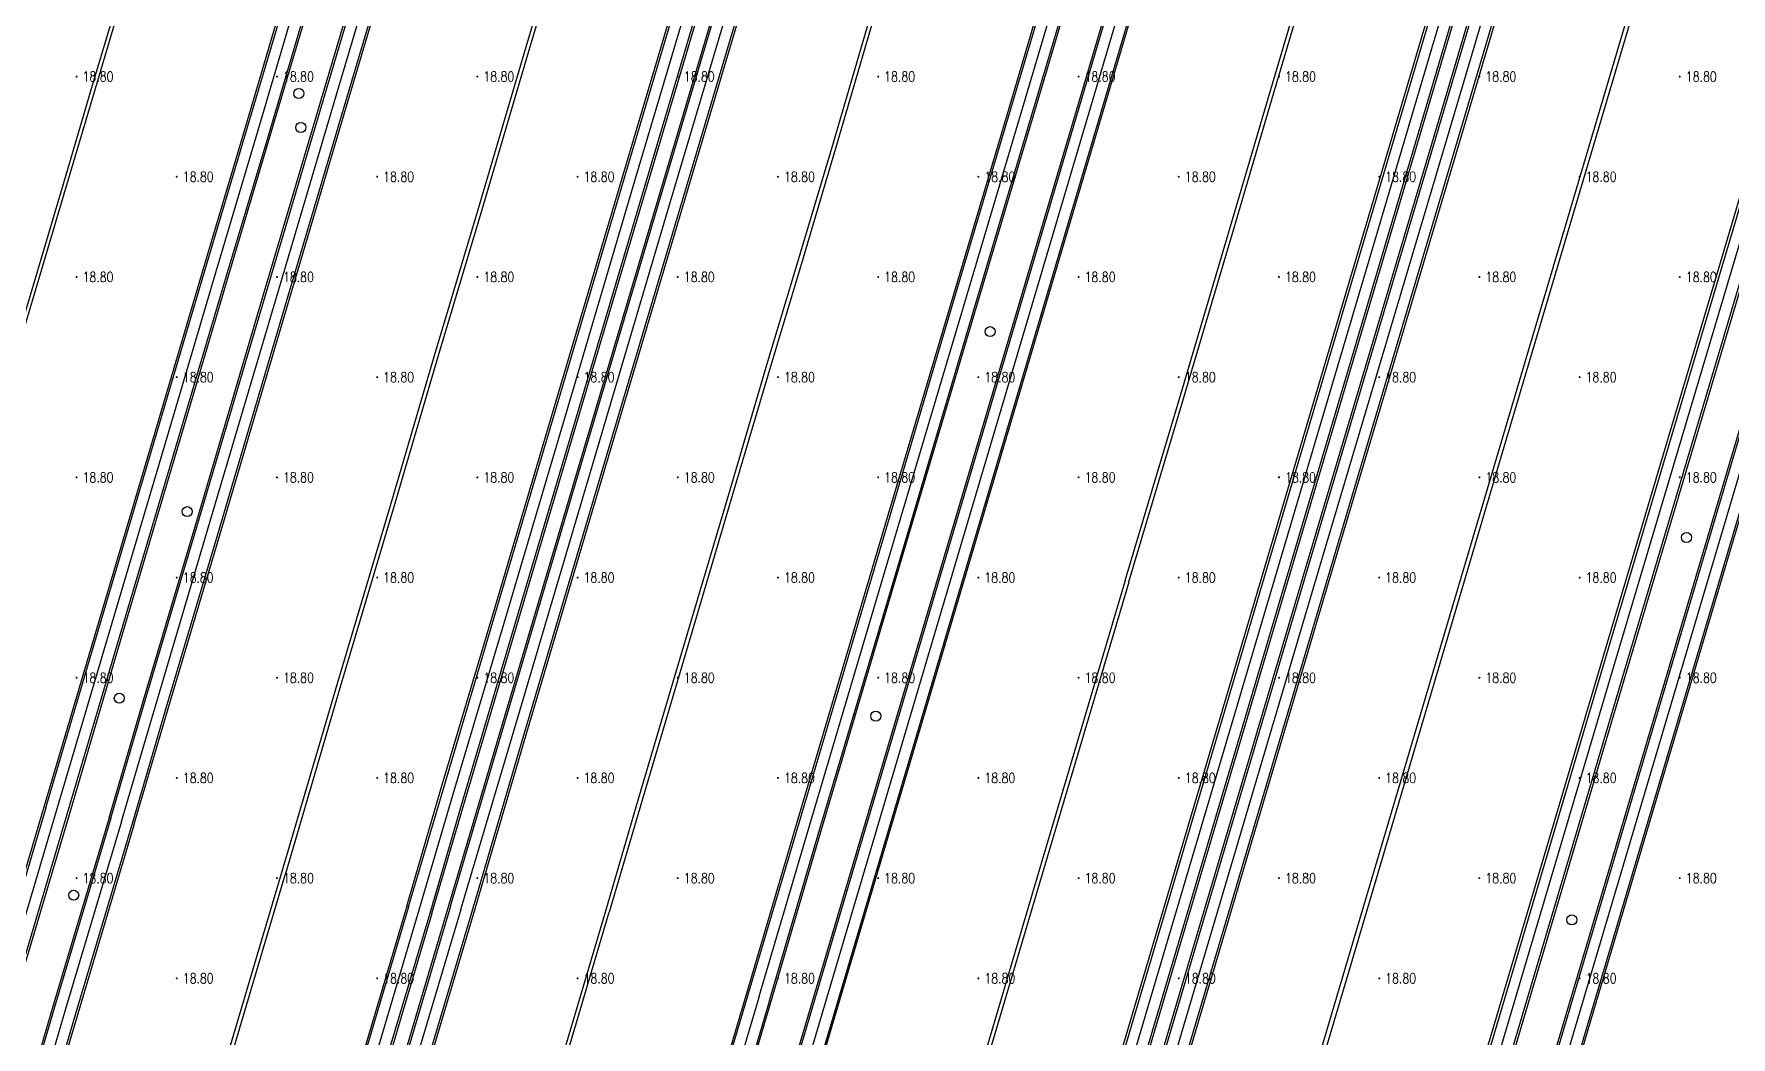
# Model space of a CAD drawing. Extents: x 404846 to 408477, y 3390929 to 3392894.
# Drawn here: x 406847.1 to 407016.5, y 3391618.5 to 3391718.6 of the extents above; entities that cross this region are included whole.
import ezdxf
from ezdxf.enums import TextEntityAlignment as Align

# ---------------------------------------------------------------- set-up
doc = ezdxf.new("R2010")
doc.units = 0
doc.header["$LTSCALE"] = 0.5
doc.layers.get('0').update_dxf_attribs({"linetype": 'CONTINUOUS'})
for name, color, linetype in [('3221', 6, 'CONTINUOUS'), ('GCD', 1, 'CONTINUOUS'), ('GXYZ', 2, 'CONTINUOUS'), ('SXSS', 5, 'CONTINUOUS'), ('ZBTZ', 3, 'CONTINUOUS')]:
    doc.layers.add(name, color=color, linetype=linetype)
doc.styles.add('HZ', font='rs.shx', dxfattribs={"width": 0.8, "bigfont": 'hztxt.shx'})
doc.linetypes.add('1161', pattern='A,0,[149,AAA.SHX,S=0.15,R=0,X=0,Y=0],-1.6', length=1.6)

# ---------------------------------------------------------------- blocks, each defined once
blk = doc.blocks.new('GC200')
at = {"linetype": 'Continuous', "const_width": 0.2, "flags": 128}
blk.add_lwpolyline([(-0.1, 0, 1), (0.1, 0, 1)], format="xyb", close=True, dxfattribs=at)
blk = doc.blocks.new('gc188')
blk.add_circle((0, 0), 1)

msp = doc.modelspace()

# ---------------------------------------------------------------- linework, layer by layer
at = {"layer": '3221', "color": 6}
for points in [[(407039.262, 3391894.784, 18.829), (407037.597, 3391889.163, 18.883), (407033.781, 3391876.277, 18.752), (407027.539, 3391855.229, 18.79), (407022.83, 3391839.298, 18.737), (407018.038, 3391823.318, 18.686), (406987.124, 3391718.945, 18.735), (406951.218, 3391597.72, 19.131), (406919.586, 3391491.035, 18.77)], [(406988.316, 3391832.128, 18.686), (406921.497, 3391606.533, 18.839), (406889.865, 3391499.848, 18.907)], [(406849.362, 3391641.082, 18.778), (406854.64, 3391658.965, 18.632), (406860.435, 3391678.496, 18.588), (406865.259, 3391694.808, 18.662), (406869.492, 3391709.019, 18.823), (406873.057, 3391721.094, 18.926), (406876.851, 3391733.883, 19.022), (406880.103, 3391744.821, 19.008), (406882.139, 3391751.727, 18.952), (406887.986, 3391771.45, 18.808), (406891.538, 3391783.397, 18.696), (406895.333, 3391796.249, 18.69), (406901.442, 3391816.85, 18.787)], [(406855.836, 3391640.042, 19.036), (406859.189, 3391651.45, 18.845), (406864.436, 3391669.114, 18.719), (406871.283, 3391692.241, 18.713), (406877.336, 3391712.676, 18.944), (406881.962, 3391728.244, 18.969), (406886.952, 3391745.074, 19.02), (406891.722, 3391761.169, 18.862), (406896.267, 3391776.529, 18.728), (406905.976, 3391809.292, 18.723)], [(406885.552, 3391631.213, 19.036), (406888.919, 3391642.665, 18.845), (406894.157, 3391660.3, 18.719), (406901.008, 3391683.438, 18.713), (406907.056, 3391703.86, 18.944), (406911.68, 3391719.423, 18.969), (406916.674, 3391736.263, 19.02), (406921.446, 3391752.367, 18.862), (406925.991, 3391767.727, 18.728), (406935.699, 3391800.484, 18.723)], [(406889.724, 3391631.245, 18.851), (406894.783, 3391648.386, 18.676), (406902.84, 3391675.58, 18.639), (406910.446, 3391701.231, 18.841), (406915.932, 3391719.682, 18.907), (406920.547, 3391735.263, 18.923), (406924.603, 3391748.983, 18.819), (406930.272, 3391768.067, 18.734), (406935.986, 3391787.443, 18.732), (406939.373, 3391798.897, 18.783)], [(406919.456, 3391622.47, 18.851), (406924.511, 3391639.595, 18.676), (406932.562, 3391666.771, 18.639), (406940.164, 3391692.408, 18.841), (406945.651, 3391710.863, 18.907), (406950.272, 3391726.466, 18.923), (406954.325, 3391740.174, 18.819), (406959.998, 3391759.27, 18.734), (406965.716, 3391778.663, 18.732), (406969.1, 3391790.104, 18.783)], [(406819.644, 3391649.903, 18.778), (406812.385, 3391625.449, 18.508), (406806.543, 3391605.761, 18.518), (406801.189, 3391587.628, 18.551), (406796.939, 3391573.348, 18.543), (406792.335, 3391557.763, 18.56), (406789.312, 3391547.561, 18.542), (406785.729, 3391535.351, 18.604), (406784.448, 3391531.068, 18.574), (406814.149, 3391522.187, 18.574), (406815.452, 3391526.545, 18.604), (406819.047, 3391538.793, 18.542), (406822.061, 3391548.969, 18.56), (406826.66, 3391564.535, 18.543), (406830.911, 3391578.818, 18.551), (406836.268, 3391596.963, 18.518), (406842.104, 3391616.629, 18.508), (406849.362, 3391641.082, 18.778)], [(406855.836, 3391640.042, 19.036), (406850.236, 3391621.193, 18.873), (406848.582, 3391615.626, 18.761), (406843.919, 3391599.899, 18.49), (406839.885, 3391586.152, 18.339), (406836.469, 3391574.555, 18.269), (406831.799, 3391558.769, 18.308), (406827.73, 3391545.118, 18.337), (406823.729, 3391531.629, 18.406), (406820.39, 3391520.417, 18.543), (406850.102, 3391511.571, 18.543), (406853.444, 3391522.797, 18.406), (406857.445, 3391536.282, 18.337), (406861.517, 3391549.945, 18.308), (406866.201, 3391565.778, 18.269), (406869.627, 3391577.408, 18.339), (406873.653, 3391591.13, 18.49), (406878.3, 3391606.805, 18.761), (406879.952, 3391612.363, 18.873), (406885.552, 3391631.213, 19.036)], [(406919.456, 3391622.47, 18.851), (406899.389, 3391554.715, 19.087), (406891.659, 3391528.68, 18.991), (406883.644, 3391501.678, 18.785), (406853.925, 3391510.499, 18.785), (406861.941, 3391537.502, 18.991), (406869.597, 3391563.585, 18.399), (406889.733, 3391631.274, 18.851)]]:
    msp.add_polyline3d(points, dxfattribs=at)
for points in [[(407043.117, 3391893.798, 18.887), (407018.585, 3391811.028, 18.727), (406988.042, 3391707.954, 18.781), (406975.302, 3391665.111, 18.745), (406923.401, 3391489.904, 18.729), (406953.125, 3391481.099, 18.729), (407005.022, 3391656.295, 18.745), (407017.76, 3391699.132, 18.781), (407048.307, 3391802.219, 18.727), (407072.839, 3391884.989, 18.887)], [(407108.747, 3391874.221, 19.001), (407104.699, 3391860.541, 18.768), (407092.094, 3391818.024, 18.768), (407079.137, 3391774.197, 18.544), (407057.194, 3391700.198, 18.949), (407039.605, 3391640.884, 18.858), (407018.304, 3391569.073, 18.836), (406989.043, 3391470.426, 18.541), (406959.323, 3391479.241, 18.541), (407009.885, 3391649.699, 18.858), (407049.413, 3391782.998, 18.544), (407062.372, 3391826.833, 18.768), (407074.973, 3391869.338, 18.768), (407079.021, 3391883.017, 18.768)]]:
    msp.add_polyline3d(points, close=True, dxfattribs=at)
at = {"layer": 'SXSS', "linetype": 'Continuous', "elevation": 18.759, "flags": 128}
msp.add_lwpolyline([(407045.851, 3391852.784), (406993.447, 3391676.146), (406978.956, 3391627.236), (406948.764, 3391525.465), (406948.381, 3391525.579), (406978.573, 3391627.35), (406993.064, 3391676.26), (407045.468, 3391852.897), (407045.851, 3391852.784)], close=True, dxfattribs=at)
at = {"layer": 'SXSS', "linetype": 'Continuous', "flags": 128}
for points, elevation in [([(406831.681, 3391641.685), (406837.256, 3391660.474), (406841.143, 3391673.649), (406846.117, 3391690.443), (406850.322, 3391704.584), (406852.798, 3391712.946), (406855.744, 3391722.861), (406860.529, 3391739.088), (406864.79, 3391753.439), (406869.965, 3391770.903), (406875.994, 3391791.24), (406883.55, 3391816.673)], 18.639), ([(406832.024, 3391641.583), (406837.603, 3391660.371), (406841.49, 3391673.547), (406846.464, 3391690.34), (406850.668, 3391704.481), (406853.145, 3391712.843), (406856.091, 3391722.758), (406860.876, 3391738.986), (406865.137, 3391753.336), (406870.312, 3391770.801), (406876.341, 3391791.137), (406883.897, 3391816.57)], 18.639), ([(406919.356, 3391795.403), (406914.384, 3391778.601), (406909.2, 3391761.192), (406905.026, 3391747.085), (406900.525, 3391731.885), (406895.836, 3391716.085), (406891.429, 3391701.185), (406887.047, 3391686.503), (406882.651, 3391671.553), (406877.341, 3391653.676), (406871.768, 3391634.814), (406869.351, 3391626.63), (406863.858, 3391608.087), (406858.514, 3391590.039), (406852.781, 3391570.688), (406848.193, 3391555.271), (406848.586, 3391555.154), (406853.174, 3391570.571), (406858.907, 3391589.923), (406864.251, 3391607.971), (406869.744, 3391626.514), (406872.161, 3391634.698)], 18.54), ([(406919.727, 3391795.293), (406914.756, 3391778.491), (406909.571, 3391761.082), (406905.398, 3391746.975), (406900.896, 3391731.775), (406896.207, 3391715.975), (406891.8, 3391701.074), (406887.418, 3391686.393), (406883.022, 3391671.443), (406877.712, 3391653.566)], 18.675), ([(406951.926, 3391792.404), (406946.21, 3391773.073), (406938.942, 3391748.533), (406935.169, 3391735.86), (406933.156, 3391729.056), (406930.225, 3391719.253), (406926.719, 3391707.315), (406923.22, 3391695.513), (406920.226, 3391685.565), (406916.538, 3391673.099), (406910.937, 3391654.169), (406907.412, 3391642.265), (406904.147, 3391631.09)], 18.605), ([(406952.307, 3391792.291), (406946.591, 3391772.96), (406939.323, 3391748.42), (406935.549, 3391735.747), (406933.537, 3391728.943), (406930.606, 3391719.14), (406927.1, 3391707.203), (406923.6, 3391695.4), (406920.607, 3391685.451), (406916.919, 3391672.987), (406911.317, 3391654.056), (406907.793, 3391642.153), (406904.512, 3391630.982)], 18.605), ([(406956.018, 3391664.077), (406961.383, 3391682.125), (406966.31, 3391698.734), (406970.455, 3391712.747), (406975.741, 3391730.609), (406980.051, 3391745.075), (406988.764, 3391774.52), (406991.817, 3391784.795)], 18.74), ([(406956.383, 3391663.968), (406961.748, 3391682.016), (406966.675, 3391698.626), (406970.82, 3391712.639), (406976.106, 3391730.5), (406980.416, 3391744.967), (406989.129, 3391774.412), (406992.183, 3391784.686)], 18.74), ([(406956.018, 3391664.077), (406947.631, 3391635.826), (406935.337, 3391594.297), (406917.699, 3391534.723), (406918.083, 3391534.61), (406935.72, 3391594.184), (406948.015, 3391635.712), (406956.401, 3391663.963)], 18.769), ([(406877.712, 3391653.566), (406872.161, 3391634.698)], 18.575), ([(406904.147, 3391631.09), (406897.094, 3391607.289), (406890.708, 3391585.789), (406884.461, 3391564.648), (406878.97, 3391546.149), (406879.335, 3391546.041), (406884.826, 3391564.54), (406891.073, 3391585.681), (406897.459, 3391607.18), (406904.512, 3391630.982)], 18.683)]:
    msp.add_lwpolyline(points, dxfattribs=dict(at, elevation=elevation))
at = {"layer": 'ZBTZ', "linetype": '1161', "elevation": 18.785, "flags": 128}
msp.add_lwpolyline([(406921.635, 3391488.405), (406922.173, 3391490.268), (406974.073, 3391665.475), (406986.814, 3391708.319), (407017.357, 3391811.392), (407042.397, 3391895.897), (407041.06, 3391896.292), (407038.89, 3391888.78), (407035.041, 3391875.906), (407028.839, 3391854.844), (407024.13, 3391838.911), (407019.337, 3391822.928), (406987.744, 3391716.408), (406952.479, 3391597.346), (406920.846, 3391490.662), (406920.301, 3391488.795), (406921.635, 3391488.405)], close=True, dxfattribs=at)
at = {"layer": 'ZBTZ', "linetype": '1161', "flags": 128}
for points, elevation in [([(407038.162, 3391894.843), (407036.57, 3391889.467), (407032.753, 3391876.581), (407026.55, 3391855.521), (407021.842, 3391839.592), (407017.051, 3391823.614), (406986.117, 3391719.243), (406950.212, 3391598.018), (406918.664, 3391491.622)], 18.813), ([(407040.255, 3391894.223), (407038.662, 3391888.848), (407034.846, 3391875.961), (407028.625, 3391854.907), (407023.916, 3391838.975), (407019.123, 3391822.992), (406987.545, 3391716.466), (406952.281, 3391597.405), (406920.733, 3391491.009)], 18.818), ([(406922.471, 3391490.507), (406974.282, 3391665.413), (406987.023, 3391708.257), (407017.566, 3391811.33), (407041.971, 3391893.674)], 18.773), ([(406924.539, 3391489.894), (406976.35, 3391664.8), (406989.09, 3391707.643), (407019.634, 3391810.717), (407044.072, 3391893.051)], 18.773), ([(407073.809, 3391884.324), (407071.673, 3391884.952), (407047.306, 3391802.515), (407016.759, 3391699.43), (407004.02, 3391656.592), (406952.206, 3391481.677)], 18.688), ([(406958.09, 3391479.46), (407008.685, 3391650.055), (407048.213, 3391783.353), (407061.172, 3391827.189), (407073.773, 3391869.693), (407078.351, 3391885.216), (407074.576, 3391886.339), (407073.859, 3391883.915), (407049.579, 3391801.842), (407019.031, 3391698.755), (407006.293, 3391655.918), (406954.396, 3391480.722)], 18.708), ([(406954.281, 3391481.062), (407006.094, 3391655.977), (407018.833, 3391698.814), (407049.38, 3391801.901), (407073.809, 3391884.324)], 18.722), ([(407077.906, 3391883.017), (407073.948, 3391869.641), (407061.348, 3391827.137), (407048.388, 3391783.301), (407008.86, 3391650.003), (406958.417, 3391479.83), (406960.472, 3391479.22)], 18.704), ([(406960.472, 3391479.22), (407010.947, 3391649.384), (407050.475, 3391782.683), (407063.435, 3391826.519), (407076.035, 3391869.023), (407079.993, 3391882.399)], 18.708), ([(407027.16, 3391858.487), (407026.304, 3391855.594), (407021.596, 3391839.666), (407016.805, 3391823.688), (406985.897, 3391719.308), (406949.991, 3391598.084), (406918.359, 3391491.399)], 18.805), ([(406924.659, 3391489.531), (406976.559, 3391664.738), (406989.299, 3391707.581), (407019.843, 3391810.655), (407033.458, 3391856.594)], 18.759), ([(406924.659, 3391489.531), (406923.119, 3391484.328), (406950.092, 3391476.322), (406950.476, 3391476.615), (406951.885, 3391481.466), (407003.783, 3391656.663), (407016.521, 3391699.5), (407047.068, 3391802.586), (407060.655, 3391848.556)], 18.727), ([(406960.577, 3391478.87), (407011.139, 3391649.327), (407050.667, 3391782.626), (407063.626, 3391826.462), (407069.41, 3391845.971)], 18.695), ([(406987.126, 3391832.465), (406920.288, 3391606.891), (406888.655, 3391500.207)], 18.811), ([(406987.269, 3391832.422), (406920.443, 3391606.845), (406888.889, 3391500.426), (406891.084, 3391499.777), (406922.638, 3391606.195), (406989.402, 3391831.802)], 18.766), ([(406891.236, 3391499.818), (406922.766, 3391606.157), (406989.598, 3391831.743)], 18.776), ([(406900.175, 3391817.226), (406894.066, 3391796.623), (406890.271, 3391783.773), (406886.719, 3391771.826), (406880.872, 3391752.101), (406878.836, 3391745.196), (406875.585, 3391734.259), (406871.79, 3391721.469), (406868.226, 3391709.394), (406863.992, 3391695.184), (406859.168, 3391678.871), (406853.373, 3391659.34), (406848.095, 3391641.456), (406840.838, 3391617.005), (406835.002, 3391597.337), (406829.645, 3391579.193), (406825.394, 3391564.91), (406820.795, 3391549.343), (406817.78, 3391539.167), (406814.186, 3391526.921), (406812.883, 3391522.565)], 18.703), ([(406848.294, 3391641.399), (406841.035, 3391616.946), (406835.2, 3391597.279), (406829.843, 3391579.134), (406825.592, 3391564.852), (406820.992, 3391549.285), (406817.978, 3391539.109), (406814.383, 3391526.862), (406813.182, 3391522.846), (406815.306, 3391522.219), (406816.506, 3391526.233), (406820.101, 3391538.482), (406823.116, 3391548.657), (406827.714, 3391564.222), (406831.965, 3391578.505), (406837.323, 3391596.65), (406843.158, 3391616.316), (406850.416, 3391640.769), (406855.711, 3391658.648), (406861.506, 3391678.179), (406866.329, 3391694.49), (406870.563, 3391708.701), (406874.128, 3391720.777), (406877.922, 3391733.565), (406881.174, 3391744.504), (406883.21, 3391751.41), (406889.057, 3391771.132), (406892.609, 3391783.08), (406896.404, 3391795.932), (406902.513, 3391816.533)], 18.665), ([(406902.675, 3391816.485), (406896.566, 3391795.884), (406892.771, 3391783.032), (406889.219, 3391771.084), (406883.372, 3391751.362), (406881.336, 3391744.456), (406878.084, 3391733.517), (406874.29, 3391720.729), (406870.726, 3391708.653), (406866.492, 3391694.442), (406861.669, 3391678.131), (406855.873, 3391658.6), (406850.605, 3391640.713), (406843.347, 3391616.26), (406837.511, 3391596.595), (406832.154, 3391578.449), (406827.903, 3391564.166), (406823.304, 3391548.601), (406820.29, 3391538.427), (406816.695, 3391526.177), (406815.391, 3391521.815)], 18.703), ([(406848.294, 3391641.399), (406853.579, 3391659.279), (406859.375, 3391678.81), (406864.199, 3391695.123), (406868.432, 3391709.333), (406871.997, 3391721.408), (406875.791, 3391734.198), (406879.043, 3391745.135), (406881.078, 3391752.04), (406886.926, 3391771.765), (406890.478, 3391783.711), (406894.273, 3391796.562), (406900.382, 3391817.165)], 18.798), ([(406854.603, 3391640.408), (406857.934, 3391651.821), (406863.18, 3391669.486), (406870.028, 3391692.612), (406876.08, 3391713.049), (406880.706, 3391728.617), (406885.697, 3391745.446), (406890.467, 3391761.541), (406895.012, 3391776.901), (406904.721, 3391809.664)], 18.856), ([(406854.766, 3391640.36), (406858.118, 3391651.766), (406863.364, 3391669.432), (406870.212, 3391692.558), (406876.264, 3391712.994), (406880.89, 3391728.562), (406885.88, 3391745.391), (406890.651, 3391761.487), (406895.196, 3391776.846), (406904.904, 3391809.61)], 18.856), ([(406856.893, 3391639.728), (406860.232, 3391651.142), (406865.478, 3391668.805), (406872.325, 3391691.932), (406878.378, 3391712.367), (406883.003, 3391727.935), (406887.994, 3391744.765), (406892.764, 3391760.861), (406897.309, 3391776.22), (406907.033, 3391808.979)], 18.856), ([(406857.076, 3391639.673), (406860.428, 3391651.084), (406865.674, 3391668.746), (406872.522, 3391691.874), (406878.574, 3391712.309), (406883.2, 3391727.876), (406888.191, 3391744.706), (406892.961, 3391760.803), (406897.506, 3391776.162), (406907.228, 3391808.922)], 18.856), ([(406884.327, 3391631.577), (406887.659, 3391643.038), (406892.897, 3391660.674), (406899.748, 3391683.811), (406905.796, 3391704.234), (406910.42, 3391719.797), (406915.414, 3391736.636), (406920.186, 3391752.74), (406924.731, 3391768.1), (406934.439, 3391800.858)], 18.856), ([(406884.496, 3391631.527), (406887.868, 3391642.976), (406893.106, 3391660.612), (406899.957, 3391683.749), (406906.005, 3391704.171), (406910.63, 3391719.734), (406915.623, 3391736.574), (406920.396, 3391752.678), (406924.941, 3391768.038), (406934.648, 3391800.796)], 18.856), ([(406886.636, 3391630.891), (406889.974, 3391642.354), (406895.211, 3391659.987), (406902.062, 3391683.126), (406908.11, 3391703.547), (406912.735, 3391719.11), (406917.728, 3391735.95), (406922.501, 3391752.055), (406927.046, 3391767.415), (406936.753, 3391800.172)], 18.856), ([(406886.818, 3391630.837), (406890.17, 3391642.296), (406895.407, 3391659.929), (406902.258, 3391683.068), (406908.306, 3391703.489), (406912.93, 3391719.052), (406917.924, 3391735.892), (406922.697, 3391751.997), (406927.242, 3391767.357), (406936.949, 3391800.114)], 18.856), ([(406888.52, 3391631.633), (406893.572, 3391648.744), (406901.629, 3391675.939), (406909.235, 3391701.591), (406914.721, 3391720.041), (406919.335, 3391735.622), (406923.392, 3391749.342), (406929.061, 3391768.426), (406934.774, 3391787.801), (406938.164, 3391799.257)], 18.791), ([(406888.69, 3391631.582), (406893.741, 3391648.694), (406901.798, 3391675.889), (406909.404, 3391701.541), (406914.89, 3391719.991), (406919.504, 3391735.572), (406923.561, 3391749.292), (406929.23, 3391768.376), (406934.943, 3391787.751), (406938.355, 3391799.2)], 18.791), ([(406890.793, 3391630.96), (406895.834, 3391648.075), (406903.89, 3391675.269), (406911.496, 3391700.92), (406916.982, 3391719.37), (406921.597, 3391734.952), (406925.653, 3391748.672), (406931.323, 3391767.756), (406937.036, 3391787.133), (406940.467, 3391798.571)], 18.791), ([(406891.002, 3391630.898), (406896.033, 3391648.016), (406904.09, 3391675.21), (406911.695, 3391700.86), (406917.181, 3391719.311), (406921.796, 3391734.893), (406925.853, 3391748.612), (406931.522, 3391767.697), (406937.236, 3391787.074), (406940.659, 3391798.514)], 18.791), ([(406918.242, 3391622.885), (406923.275, 3391639.961), (406931.327, 3391667.137), (406938.929, 3391692.774), (406944.416, 3391711.229), (406949.037, 3391726.832), (406953.09, 3391740.54), (406958.762, 3391759.636), (406964.48, 3391779.028), (406967.865, 3391790.469)], 18.787), ([(406918.373, 3391622.777), (406923.464, 3391639.905), (406931.516, 3391667.081), (406939.117, 3391692.718), (406944.604, 3391711.173), (406949.226, 3391726.776), (406953.279, 3391740.484), (406958.951, 3391759.58), (406964.669, 3391778.973), (406968.053, 3391790.413)], 18.788), ([(406884.872, 3391501.313), (406892.887, 3391528.315), (406900.617, 3391554.351), (406920.685, 3391622.106), (406925.717, 3391639.238), (406933.768, 3391666.414), (406941.37, 3391692.05), (406946.857, 3391710.505), (406951.479, 3391726.109), (406955.531, 3391739.817), (406961.204, 3391758.913), (406966.923, 3391778.307), (406970.351, 3391789.801)], 18.828), ([(406920.505, 3391622.159), (406925.552, 3391639.287), (406933.603, 3391666.463), (406941.204, 3391692.099), (406946.691, 3391710.554), (406951.313, 3391726.158), (406955.366, 3391739.866), (406961.039, 3391758.962), (406966.757, 3391778.356), (406970.196, 3391789.812)], 18.791), ([(406854.603, 3391640.408), (406849.003, 3391621.559), (406847.348, 3391615.992), (406842.685, 3391600.263), (406838.651, 3391586.515), (406835.235, 3391574.919), (406830.566, 3391559.135), (406826.497, 3391545.484), (406822.495, 3391531.996), (406819.157, 3391520.784)], 18.536), ([(406854.766, 3391640.36), (406849.166, 3391621.511), (406847.511, 3391615.944), (406842.848, 3391600.215), (406838.814, 3391586.467), (406835.399, 3391574.871), (406830.729, 3391559.087), (406826.66, 3391545.436), (406822.658, 3391531.947), (406819.403, 3391521.013), (406821.533, 3391520.389), (406824.786, 3391531.315), (406828.788, 3391544.803), (406832.856, 3391558.455), (406837.527, 3391574.243), (406840.944, 3391585.841), (406844.977, 3391599.587), (406849.639, 3391615.312), (406851.293, 3391620.879), (406856.893, 3391639.728)], 18.536), ([(406857.076, 3391639.673), (406851.475, 3391620.825), (406849.821, 3391615.258), (406845.159, 3391599.533), (406841.126, 3391585.787), (406837.709, 3391574.189), (406833.039, 3391558.401), (406828.97, 3391544.749), (406824.968, 3391531.261), (406821.63, 3391520.048)], 18.536), ([(406884.327, 3391631.577), (406878.726, 3391612.727), (406877.075, 3391607.169), (406872.427, 3391591.491), (406868.4, 3391577.769), (406864.975, 3391566.14), (406860.291, 3391550.308), (406856.219, 3391536.646), (406852.219, 3391523.162), (406848.876, 3391511.936)], 18.536), ([(406884.496, 3391631.527), (406878.895, 3391612.677), (406877.243, 3391607.119), (406872.595, 3391591.441), (406868.569, 3391577.719), (406865.144, 3391566.09), (406860.46, 3391550.258), (406856.388, 3391536.596), (406852.387, 3391523.111), (406849.138, 3391512.199), (406851.235, 3391511.582), (406854.483, 3391522.489), (406858.483, 3391535.973), (406862.555, 3391549.636), (406867.24, 3391565.471), (406870.484, 3391576.484), (406870.656, 3391577.058), (406874.722, 3391590.898), (406879.384, 3391606.482), (406881.036, 3391612.041), (406886.636, 3391630.891)], 18.528), ([(406852.713, 3391510.859), (406860.728, 3391537.862), (406868.455, 3391563.888), (406888.52, 3391631.633)], 18.754), ([(406888.69, 3391631.582), (406868.626, 3391563.838), (406860.898, 3391537.812), (406852.962, 3391511.076), (406855.074, 3391510.484), (406863.001, 3391537.188), (406870.668, 3391563.222), (406890.793, 3391630.96)], 18.733), ([(406882.398, 3391502.024), (406880.979, 3391497.17), (406880.609, 3391496.919), (406853.648, 3391504.909), (406855.195, 3391510.122), (406863.21, 3391537.125), (406870.859, 3391563.196), (406891.002, 3391630.898)], 18.751), ([(406886.818, 3391630.837), (406881.217, 3391611.987), (406879.565, 3391606.428), (406874.903, 3391590.844), (406870.814, 3391577.016), (406870.561, 3391576.035), (406867.432, 3391565.415), (406862.747, 3391549.579), (406858.675, 3391535.916), (406854.675, 3391522.432), (406851.332, 3391511.205)], 18.526), ([(406882.398, 3391502.024), (406890.461, 3391529.036), (406898.191, 3391555.071), (406918.242, 3391622.885)], 18.915), ([(406920.505, 3391622.159), (406900.438, 3391554.404), (406892.708, 3391528.369), (406884.779, 3391501.659), (406882.68, 3391502.287), (406890.606, 3391528.992), (406898.336, 3391555.027), (406918.373, 3391622.777)], 18.925)]:
    msp.add_lwpolyline(points, dxfattribs=dict(at, elevation=elevation))

# ---------------------------------------------------------------- block references
at = {"layer": 'GCD', "linetype": 'Continuous'}
ref = msp.add_blockref('GC200', (406851.358, 3391714.379, 18.8), dxfattribs=dict(at, xscale=0.5, yscale=0.5, zscale=0.5))
ref.add_attrib('height', '18.80', dxfattribs={"linetype": 'Continuous', "height": 1, "style": 'HZ', "width": 0.8}).set_placement((406851.958, 3391714.379, 18.8), align=Align.MIDDLE_LEFT)
ref = msp.add_blockref('GC200', (406871.358, 3391714.379, 18.8), dxfattribs=dict(at, xscale=0.5, yscale=0.5, zscale=0.5))
ref.add_attrib('height', '18.80', dxfattribs={"linetype": 'Continuous', "height": 1, "style": 'HZ', "width": 0.8}).set_placement((406871.958, 3391714.379, 18.8), align=Align.MIDDLE_LEFT)
ref = msp.add_blockref('GC200', (406891.358, 3391714.379, 18.8), dxfattribs=dict(at, xscale=0.5, yscale=0.5, zscale=0.5))
ref.add_attrib('height', '18.80', dxfattribs={"linetype": 'Continuous', "height": 1, "style": 'HZ', "width": 0.8}).set_placement((406891.958, 3391714.379, 18.8), align=Align.MIDDLE_LEFT)
ref = msp.add_blockref('GC200', (406911.358, 3391714.379, 18.8), dxfattribs=dict(at, xscale=0.5, yscale=0.5, zscale=0.5))
ref.add_attrib('height', '18.80', dxfattribs={"linetype": 'Continuous', "height": 1, "style": 'HZ', "width": 0.8}).set_placement((406911.958, 3391714.379, 18.8), align=Align.MIDDLE_LEFT)
ref = msp.add_blockref('GC200', (406931.358, 3391714.379, 18.8), dxfattribs=dict(at, xscale=0.5, yscale=0.5, zscale=0.5))
ref.add_attrib('height', '18.80', dxfattribs={"linetype": 'Continuous', "height": 1, "style": 'HZ', "width": 0.8}).set_placement((406931.958, 3391714.379, 18.8), align=Align.MIDDLE_LEFT)
ref = msp.add_blockref('GC200', (406951.358, 3391714.379, 18.8), dxfattribs=dict(at, xscale=0.5, yscale=0.5, zscale=0.5))
ref.add_attrib('height', '18.80', dxfattribs={"linetype": 'Continuous', "height": 1, "style": 'HZ', "width": 0.8}).set_placement((406951.958, 3391714.379, 18.8), align=Align.MIDDLE_LEFT)
ref = msp.add_blockref('GC200', (406971.358, 3391714.379, 18.8), dxfattribs=dict(at, xscale=0.5, yscale=0.5, zscale=0.5))
ref.add_attrib('height', '18.80', dxfattribs={"linetype": 'Continuous', "height": 1, "style": 'HZ', "width": 0.8}).set_placement((406971.958, 3391714.379, 18.8), align=Align.MIDDLE_LEFT)
ref = msp.add_blockref('GC200', (406991.358, 3391714.379, 18.8), dxfattribs=dict(at, xscale=0.5, yscale=0.5, zscale=0.5))
ref.add_attrib('height', '18.80', dxfattribs={"linetype": 'Continuous', "height": 1, "style": 'HZ', "width": 0.8}).set_placement((406991.958, 3391714.379, 18.8), align=Align.MIDDLE_LEFT)
ref = msp.add_blockref('GC200', (407011.358, 3391714.379, 18.8), dxfattribs=dict(at, xscale=0.5, yscale=0.5, zscale=0.5))
ref.add_attrib('height', '18.80', dxfattribs={"linetype": 'Continuous', "height": 1, "style": 'HZ', "width": 0.8}).set_placement((407011.958, 3391714.379, 18.8), align=Align.MIDDLE_LEFT)
ref = msp.add_blockref('GC200', (406861.358, 3391704.379, 18.8), dxfattribs=dict(at, xscale=0.5, yscale=0.5, zscale=0.5))
ref.add_attrib('height', '18.80', dxfattribs={"linetype": 'Continuous', "height": 1, "style": 'HZ', "width": 0.8}).set_placement((406861.958, 3391704.379, 18.8), align=Align.MIDDLE_LEFT)
ref = msp.add_blockref('GC200', (406881.358, 3391704.379, 18.8), dxfattribs=dict(at, xscale=0.5, yscale=0.5, zscale=0.5))
ref.add_attrib('height', '18.80', dxfattribs={"linetype": 'Continuous', "height": 1, "style": 'HZ', "width": 0.8}).set_placement((406881.958, 3391704.379, 18.8), align=Align.MIDDLE_LEFT)
ref = msp.add_blockref('GC200', (406901.358, 3391704.379, 18.8), dxfattribs=dict(at, xscale=0.5, yscale=0.5, zscale=0.5))
ref.add_attrib('height', '18.80', dxfattribs={"linetype": 'Continuous', "height": 1, "style": 'HZ', "width": 0.8}).set_placement((406901.958, 3391704.379, 18.8), align=Align.MIDDLE_LEFT)
ref = msp.add_blockref('GC200', (406921.358, 3391704.379, 18.8), dxfattribs=dict(at, xscale=0.5, yscale=0.5, zscale=0.5))
ref.add_attrib('height', '18.80', dxfattribs={"linetype": 'Continuous', "height": 1, "style": 'HZ', "width": 0.8}).set_placement((406921.958, 3391704.379, 18.8), align=Align.MIDDLE_LEFT)
ref = msp.add_blockref('GC200', (406941.358, 3391704.379, 18.8), dxfattribs=dict(at, xscale=0.5, yscale=0.5, zscale=0.5))
ref.add_attrib('height', '18.80', dxfattribs={"linetype": 'Continuous', "height": 1, "style": 'HZ', "width": 0.8}).set_placement((406941.958, 3391704.379, 18.8), align=Align.MIDDLE_LEFT)
ref = msp.add_blockref('GC200', (406961.358, 3391704.379, 18.8), dxfattribs=dict(at, xscale=0.5, yscale=0.5, zscale=0.5))
ref.add_attrib('height', '18.80', dxfattribs={"linetype": 'Continuous', "height": 1, "style": 'HZ', "width": 0.8}).set_placement((406961.958, 3391704.379, 18.8), align=Align.MIDDLE_LEFT)
ref = msp.add_blockref('GC200', (406981.358, 3391704.379, 18.8), dxfattribs=dict(at, xscale=0.5, yscale=0.5, zscale=0.5))
ref.add_attrib('height', '18.80', dxfattribs={"linetype": 'Continuous', "height": 1, "style": 'HZ', "width": 0.8}).set_placement((406981.958, 3391704.379, 18.8), align=Align.MIDDLE_LEFT)
ref = msp.add_blockref('GC200', (407001.358, 3391704.379, 18.8), dxfattribs=dict(at, xscale=0.5, yscale=0.5, zscale=0.5))
ref.add_attrib('height', '18.80', dxfattribs={"linetype": 'Continuous', "height": 1, "style": 'HZ', "width": 0.8}).set_placement((407001.958, 3391704.379, 18.8), align=Align.MIDDLE_LEFT)
ref = msp.add_blockref('GC200', (406851.358, 3391694.379, 18.8), dxfattribs=dict(at, xscale=0.5, yscale=0.5, zscale=0.5))
ref.add_attrib('height', '18.80', dxfattribs={"linetype": 'Continuous', "height": 1, "style": 'HZ', "width": 0.8}).set_placement((406851.958, 3391694.379, 18.8), align=Align.MIDDLE_LEFT)
ref = msp.add_blockref('GC200', (406871.358, 3391694.379, 18.8), dxfattribs=dict(at, xscale=0.5, yscale=0.5, zscale=0.5))
ref.add_attrib('height', '18.80', dxfattribs={"linetype": 'Continuous', "height": 1, "style": 'HZ', "width": 0.8}).set_placement((406871.958, 3391694.379, 18.8), align=Align.MIDDLE_LEFT)
ref = msp.add_blockref('GC200', (406891.358, 3391694.379, 18.8), dxfattribs=dict(at, xscale=0.5, yscale=0.5, zscale=0.5))
ref.add_attrib('height', '18.80', dxfattribs={"linetype": 'Continuous', "height": 1, "style": 'HZ', "width": 0.8}).set_placement((406891.958, 3391694.379, 18.8), align=Align.MIDDLE_LEFT)
ref = msp.add_blockref('GC200', (406911.358, 3391694.379, 18.8), dxfattribs=dict(at, xscale=0.5, yscale=0.5, zscale=0.5))
ref.add_attrib('height', '18.80', dxfattribs={"linetype": 'Continuous', "height": 1, "style": 'HZ', "width": 0.8}).set_placement((406911.958, 3391694.379, 18.8), align=Align.MIDDLE_LEFT)
ref = msp.add_blockref('GC200', (406931.358, 3391694.379, 18.8), dxfattribs=dict(at, xscale=0.5, yscale=0.5, zscale=0.5))
ref.add_attrib('height', '18.80', dxfattribs={"linetype": 'Continuous', "height": 1, "style": 'HZ', "width": 0.8}).set_placement((406931.958, 3391694.379, 18.8), align=Align.MIDDLE_LEFT)
ref = msp.add_blockref('GC200', (406951.358, 3391694.379, 18.8), dxfattribs=dict(at, xscale=0.5, yscale=0.5, zscale=0.5))
ref.add_attrib('height', '18.80', dxfattribs={"linetype": 'Continuous', "height": 1, "style": 'HZ', "width": 0.8}).set_placement((406951.958, 3391694.379, 18.8), align=Align.MIDDLE_LEFT)
ref = msp.add_blockref('GC200', (406971.358, 3391694.379, 18.8), dxfattribs=dict(at, xscale=0.5, yscale=0.5, zscale=0.5))
ref.add_attrib('height', '18.80', dxfattribs={"linetype": 'Continuous', "height": 1, "style": 'HZ', "width": 0.8}).set_placement((406971.958, 3391694.379, 18.8), align=Align.MIDDLE_LEFT)
ref = msp.add_blockref('GC200', (406991.358, 3391694.379, 18.8), dxfattribs=dict(at, xscale=0.5, yscale=0.5, zscale=0.5))
ref.add_attrib('height', '18.80', dxfattribs={"linetype": 'Continuous', "height": 1, "style": 'HZ', "width": 0.8}).set_placement((406991.958, 3391694.379, 18.8), align=Align.MIDDLE_LEFT)
ref = msp.add_blockref('GC200', (407011.358, 3391694.379, 18.8), dxfattribs=dict(at, xscale=0.5, yscale=0.5, zscale=0.5))
ref.add_attrib('height', '18.80', dxfattribs={"linetype": 'Continuous', "height": 1, "style": 'HZ', "width": 0.8}).set_placement((407011.958, 3391694.379, 18.8), align=Align.MIDDLE_LEFT)
ref = msp.add_blockref('GC200', (406861.358, 3391684.379, 18.8), dxfattribs=dict(at, xscale=0.5, yscale=0.5, zscale=0.5))
ref.add_attrib('height', '18.80', dxfattribs={"linetype": 'Continuous', "height": 1, "style": 'HZ', "width": 0.8}).set_placement((406861.958, 3391684.379, 18.8), align=Align.MIDDLE_LEFT)
ref = msp.add_blockref('GC200', (406881.358, 3391684.379, 18.8), dxfattribs=dict(at, xscale=0.5, yscale=0.5, zscale=0.5))
ref.add_attrib('height', '18.80', dxfattribs={"linetype": 'Continuous', "height": 1, "style": 'HZ', "width": 0.8}).set_placement((406881.958, 3391684.379, 18.8), align=Align.MIDDLE_LEFT)
ref = msp.add_blockref('GC200', (406901.358, 3391684.379, 18.8), dxfattribs=dict(at, xscale=0.5, yscale=0.5, zscale=0.5))
ref.add_attrib('height', '18.80', dxfattribs={"linetype": 'Continuous', "height": 1, "style": 'HZ', "width": 0.8}).set_placement((406901.958, 3391684.379, 18.8), align=Align.MIDDLE_LEFT)
ref = msp.add_blockref('GC200', (406921.358, 3391684.379, 18.8), dxfattribs=dict(at, xscale=0.5, yscale=0.5, zscale=0.5))
ref.add_attrib('height', '18.80', dxfattribs={"linetype": 'Continuous', "height": 1, "style": 'HZ', "width": 0.8}).set_placement((406921.958, 3391684.379, 18.8), align=Align.MIDDLE_LEFT)
ref = msp.add_blockref('GC200', (406941.358, 3391684.379, 18.8), dxfattribs=dict(at, xscale=0.5, yscale=0.5, zscale=0.5))
ref.add_attrib('height', '18.80', dxfattribs={"linetype": 'Continuous', "height": 1, "style": 'HZ', "width": 0.8}).set_placement((406941.958, 3391684.379, 18.8), align=Align.MIDDLE_LEFT)
ref = msp.add_blockref('GC200', (406961.358, 3391684.379, 18.8), dxfattribs=dict(at, xscale=0.5, yscale=0.5, zscale=0.5))
ref.add_attrib('height', '18.80', dxfattribs={"linetype": 'Continuous', "height": 1, "style": 'HZ', "width": 0.8}).set_placement((406961.958, 3391684.379, 18.8), align=Align.MIDDLE_LEFT)
ref = msp.add_blockref('GC200', (406981.358, 3391684.379, 18.8), dxfattribs=dict(at, xscale=0.5, yscale=0.5, zscale=0.5))
ref.add_attrib('height', '18.80', dxfattribs={"linetype": 'Continuous', "height": 1, "style": 'HZ', "width": 0.8}).set_placement((406981.958, 3391684.379, 18.8), align=Align.MIDDLE_LEFT)
ref = msp.add_blockref('GC200', (407001.358, 3391684.379, 18.8), dxfattribs=dict(at, xscale=0.5, yscale=0.5, zscale=0.5))
ref.add_attrib('height', '18.80', dxfattribs={"linetype": 'Continuous', "height": 1, "style": 'HZ', "width": 0.8}).set_placement((407001.958, 3391684.379, 18.8), align=Align.MIDDLE_LEFT)
ref = msp.add_blockref('GC200', (406851.358, 3391674.379, 18.8), dxfattribs=dict(at, xscale=0.5, yscale=0.5, zscale=0.5))
ref.add_attrib('height', '18.80', dxfattribs={"linetype": 'Continuous', "height": 1, "style": 'HZ', "width": 0.8}).set_placement((406851.958, 3391674.379, 18.8), align=Align.MIDDLE_LEFT)
ref = msp.add_blockref('GC200', (406871.358, 3391674.379, 18.8), dxfattribs=dict(at, xscale=0.5, yscale=0.5, zscale=0.5))
ref.add_attrib('height', '18.80', dxfattribs={"linetype": 'Continuous', "height": 1, "style": 'HZ', "width": 0.8}).set_placement((406871.958, 3391674.379, 18.8), align=Align.MIDDLE_LEFT)
ref = msp.add_blockref('GC200', (406891.358, 3391674.379, 18.8), dxfattribs=dict(at, xscale=0.5, yscale=0.5, zscale=0.5))
ref.add_attrib('height', '18.80', dxfattribs={"linetype": 'Continuous', "height": 1, "style": 'HZ', "width": 0.8}).set_placement((406891.958, 3391674.379, 18.8), align=Align.MIDDLE_LEFT)
ref = msp.add_blockref('GC200', (406911.358, 3391674.379, 18.8), dxfattribs=dict(at, xscale=0.5, yscale=0.5, zscale=0.5))
ref.add_attrib('height', '18.80', dxfattribs={"linetype": 'Continuous', "height": 1, "style": 'HZ', "width": 0.8}).set_placement((406911.958, 3391674.379, 18.8), align=Align.MIDDLE_LEFT)
ref = msp.add_blockref('GC200', (406931.358, 3391674.379, 18.8), dxfattribs=dict(at, xscale=0.5, yscale=0.5, zscale=0.5))
ref.add_attrib('height', '18.80', dxfattribs={"linetype": 'Continuous', "height": 1, "style": 'HZ', "width": 0.8}).set_placement((406931.958, 3391674.379, 18.8), align=Align.MIDDLE_LEFT)
ref = msp.add_blockref('GC200', (406951.358, 3391674.379, 18.8), dxfattribs=dict(at, xscale=0.5, yscale=0.5, zscale=0.5))
ref.add_attrib('height', '18.80', dxfattribs={"linetype": 'Continuous', "height": 1, "style": 'HZ', "width": 0.8}).set_placement((406951.958, 3391674.379, 18.8), align=Align.MIDDLE_LEFT)
ref = msp.add_blockref('GC200', (406971.358, 3391674.379, 18.8), dxfattribs=dict(at, xscale=0.5, yscale=0.5, zscale=0.5))
ref.add_attrib('height', '18.80', dxfattribs={"linetype": 'Continuous', "height": 1, "style": 'HZ', "width": 0.8}).set_placement((406971.958, 3391674.379, 18.8), align=Align.MIDDLE_LEFT)
ref = msp.add_blockref('GC200', (406991.358, 3391674.379, 18.8), dxfattribs=dict(at, xscale=0.5, yscale=0.5, zscale=0.5))
ref.add_attrib('height', '18.80', dxfattribs={"linetype": 'Continuous', "height": 1, "style": 'HZ', "width": 0.8}).set_placement((406991.958, 3391674.379, 18.8), align=Align.MIDDLE_LEFT)
ref = msp.add_blockref('GC200', (407011.358, 3391674.379, 18.8), dxfattribs=dict(at, xscale=0.5, yscale=0.5, zscale=0.5))
ref.add_attrib('height', '18.80', dxfattribs={"linetype": 'Continuous', "height": 1, "style": 'HZ', "width": 0.8}).set_placement((407011.958, 3391674.379, 18.8), align=Align.MIDDLE_LEFT)
ref = msp.add_blockref('GC200', (406861.358, 3391664.379, 18.8), dxfattribs=dict(at, xscale=0.5, yscale=0.5, zscale=0.5))
ref.add_attrib('height', '18.80', dxfattribs={"linetype": 'Continuous', "height": 1, "style": 'HZ', "width": 0.8}).set_placement((406861.958, 3391664.379, 18.8), align=Align.MIDDLE_LEFT)
ref = msp.add_blockref('GC200', (406881.358, 3391664.379, 18.8), dxfattribs=dict(at, xscale=0.5, yscale=0.5, zscale=0.5))
ref.add_attrib('height', '18.80', dxfattribs={"linetype": 'Continuous', "height": 1, "style": 'HZ', "width": 0.8}).set_placement((406881.958, 3391664.379, 18.8), align=Align.MIDDLE_LEFT)
ref = msp.add_blockref('GC200', (406901.358, 3391664.379, 18.8), dxfattribs=dict(at, xscale=0.5, yscale=0.5, zscale=0.5))
ref.add_attrib('height', '18.80', dxfattribs={"linetype": 'Continuous', "height": 1, "style": 'HZ', "width": 0.8}).set_placement((406901.958, 3391664.379, 18.8), align=Align.MIDDLE_LEFT)
ref = msp.add_blockref('GC200', (406921.358, 3391664.379, 18.8), dxfattribs=dict(at, xscale=0.5, yscale=0.5, zscale=0.5))
ref.add_attrib('height', '18.80', dxfattribs={"linetype": 'Continuous', "height": 1, "style": 'HZ', "width": 0.8}).set_placement((406921.958, 3391664.379, 18.8), align=Align.MIDDLE_LEFT)
ref = msp.add_blockref('GC200', (406941.358, 3391664.379, 18.8), dxfattribs=dict(at, xscale=0.5, yscale=0.5, zscale=0.5))
ref.add_attrib('height', '18.80', dxfattribs={"linetype": 'Continuous', "height": 1, "style": 'HZ', "width": 0.8}).set_placement((406941.958, 3391664.379, 18.8), align=Align.MIDDLE_LEFT)
ref = msp.add_blockref('GC200', (406961.358, 3391664.379, 18.8), dxfattribs=dict(at, xscale=0.5, yscale=0.5, zscale=0.5))
ref.add_attrib('height', '18.80', dxfattribs={"linetype": 'Continuous', "height": 1, "style": 'HZ', "width": 0.8}).set_placement((406961.958, 3391664.379, 18.8), align=Align.MIDDLE_LEFT)
ref = msp.add_blockref('GC200', (406981.358, 3391664.379, 18.8), dxfattribs=dict(at, xscale=0.5, yscale=0.5, zscale=0.5))
ref.add_attrib('height', '18.80', dxfattribs={"linetype": 'Continuous', "height": 1, "style": 'HZ', "width": 0.8}).set_placement((406981.958, 3391664.379, 18.8), align=Align.MIDDLE_LEFT)
ref = msp.add_blockref('GC200', (407001.358, 3391664.379, 18.8), dxfattribs=dict(at, xscale=0.5, yscale=0.5, zscale=0.5))
ref.add_attrib('height', '18.80', dxfattribs={"linetype": 'Continuous', "height": 1, "style": 'HZ', "width": 0.8}).set_placement((407001.958, 3391664.379, 18.8), align=Align.MIDDLE_LEFT)
ref = msp.add_blockref('GC200', (406851.358, 3391654.379, 18.8), dxfattribs=dict(at, xscale=0.5, yscale=0.5, zscale=0.5))
ref.add_attrib('height', '18.80', dxfattribs={"linetype": 'Continuous', "height": 1, "style": 'HZ', "width": 0.8}).set_placement((406851.958, 3391654.379, 18.8), align=Align.MIDDLE_LEFT)
ref = msp.add_blockref('GC200', (406871.358, 3391654.379, 18.8), dxfattribs=dict(at, xscale=0.5, yscale=0.5, zscale=0.5))
ref.add_attrib('height', '18.80', dxfattribs={"linetype": 'Continuous', "height": 1, "style": 'HZ', "width": 0.8}).set_placement((406871.958, 3391654.379, 18.8), align=Align.MIDDLE_LEFT)
ref = msp.add_blockref('GC200', (406891.358, 3391654.379, 18.8), dxfattribs=dict(at, xscale=0.5, yscale=0.5, zscale=0.5))
ref.add_attrib('height', '18.80', dxfattribs={"linetype": 'Continuous', "height": 1, "style": 'HZ', "width": 0.8}).set_placement((406891.958, 3391654.379, 18.8), align=Align.MIDDLE_LEFT)
ref = msp.add_blockref('GC200', (406911.358, 3391654.379, 18.8), dxfattribs=dict(at, xscale=0.5, yscale=0.5, zscale=0.5))
ref.add_attrib('height', '18.80', dxfattribs={"linetype": 'Continuous', "height": 1, "style": 'HZ', "width": 0.8}).set_placement((406911.958, 3391654.379, 18.8), align=Align.MIDDLE_LEFT)
ref = msp.add_blockref('GC200', (406931.358, 3391654.379, 18.8), dxfattribs=dict(at, xscale=0.5, yscale=0.5, zscale=0.5))
ref.add_attrib('height', '18.80', dxfattribs={"linetype": 'Continuous', "height": 1, "style": 'HZ', "width": 0.8}).set_placement((406931.958, 3391654.379, 18.8), align=Align.MIDDLE_LEFT)
ref = msp.add_blockref('GC200', (406951.358, 3391654.379, 18.8), dxfattribs=dict(at, xscale=0.5, yscale=0.5, zscale=0.5))
ref.add_attrib('height', '18.80', dxfattribs={"linetype": 'Continuous', "height": 1, "style": 'HZ', "width": 0.8}).set_placement((406951.958, 3391654.379, 18.8), align=Align.MIDDLE_LEFT)
ref = msp.add_blockref('GC200', (406971.358, 3391654.379, 18.8), dxfattribs=dict(at, xscale=0.5, yscale=0.5, zscale=0.5))
ref.add_attrib('height', '18.80', dxfattribs={"linetype": 'Continuous', "height": 1, "style": 'HZ', "width": 0.8}).set_placement((406971.958, 3391654.379, 18.8), align=Align.MIDDLE_LEFT)
ref = msp.add_blockref('GC200', (406991.358, 3391654.379, 18.8), dxfattribs=dict(at, xscale=0.5, yscale=0.5, zscale=0.5))
ref.add_attrib('height', '18.80', dxfattribs={"linetype": 'Continuous', "height": 1, "style": 'HZ', "width": 0.8}).set_placement((406991.958, 3391654.379, 18.8), align=Align.MIDDLE_LEFT)
ref = msp.add_blockref('GC200', (407011.358, 3391654.379, 18.8), dxfattribs=dict(at, xscale=0.5, yscale=0.5, zscale=0.5))
ref.add_attrib('height', '18.80', dxfattribs={"linetype": 'Continuous', "height": 1, "style": 'HZ', "width": 0.8}).set_placement((407011.958, 3391654.379, 18.8), align=Align.MIDDLE_LEFT)
ref = msp.add_blockref('GC200', (406861.358, 3391644.379, 18.8), dxfattribs=dict(at, xscale=0.5, yscale=0.5, zscale=0.5))
ref.add_attrib('height', '18.80', dxfattribs={"linetype": 'Continuous', "height": 1, "style": 'HZ', "width": 0.8}).set_placement((406861.958, 3391644.379, 18.8), align=Align.MIDDLE_LEFT)
ref = msp.add_blockref('GC200', (406881.358, 3391644.379, 18.8), dxfattribs=dict(at, xscale=0.5, yscale=0.5, zscale=0.5))
ref.add_attrib('height', '18.80', dxfattribs={"linetype": 'Continuous', "height": 1, "style": 'HZ', "width": 0.8}).set_placement((406881.958, 3391644.379, 18.8), align=Align.MIDDLE_LEFT)
ref = msp.add_blockref('GC200', (406901.358, 3391644.379, 18.8), dxfattribs=dict(at, xscale=0.5, yscale=0.5, zscale=0.5))
ref.add_attrib('height', '18.80', dxfattribs={"linetype": 'Continuous', "height": 1, "style": 'HZ', "width": 0.8}).set_placement((406901.958, 3391644.379, 18.8), align=Align.MIDDLE_LEFT)
ref = msp.add_blockref('GC200', (406921.358, 3391644.379, 18.8), dxfattribs=dict(at, xscale=0.5, yscale=0.5, zscale=0.5))
ref.add_attrib('height', '18.80', dxfattribs={"linetype": 'Continuous', "height": 1, "style": 'HZ', "width": 0.8}).set_placement((406921.958, 3391644.379, 18.8), align=Align.MIDDLE_LEFT)
ref = msp.add_blockref('GC200', (406941.358, 3391644.379, 18.8), dxfattribs=dict(at, xscale=0.5, yscale=0.5, zscale=0.5))
ref.add_attrib('height', '18.80', dxfattribs={"linetype": 'Continuous', "height": 1, "style": 'HZ', "width": 0.8}).set_placement((406941.958, 3391644.379, 18.8), align=Align.MIDDLE_LEFT)
ref = msp.add_blockref('GC200', (406961.358, 3391644.379, 18.8), dxfattribs=dict(at, xscale=0.5, yscale=0.5, zscale=0.5))
ref.add_attrib('height', '18.80', dxfattribs={"linetype": 'Continuous', "height": 1, "style": 'HZ', "width": 0.8}).set_placement((406961.958, 3391644.379, 18.8), align=Align.MIDDLE_LEFT)
ref = msp.add_blockref('GC200', (406981.358, 3391644.379, 18.8), dxfattribs=dict(at, xscale=0.5, yscale=0.5, zscale=0.5))
ref.add_attrib('height', '18.80', dxfattribs={"linetype": 'Continuous', "height": 1, "style": 'HZ', "width": 0.8}).set_placement((406981.958, 3391644.379, 18.8), align=Align.MIDDLE_LEFT)
ref = msp.add_blockref('GC200', (407001.358, 3391644.379, 18.8), dxfattribs=dict(at, xscale=0.5, yscale=0.5, zscale=0.5))
ref.add_attrib('height', '18.80', dxfattribs={"linetype": 'Continuous', "height": 1, "style": 'HZ', "width": 0.8}).set_placement((407001.958, 3391644.379, 18.8), align=Align.MIDDLE_LEFT)
ref = msp.add_blockref('GC200', (406851.358, 3391634.379, 18.8), dxfattribs=dict(at, xscale=0.5, yscale=0.5, zscale=0.5))
ref.add_attrib('height', '18.80', dxfattribs={"linetype": 'Continuous', "height": 1, "style": 'HZ', "width": 0.8}).set_placement((406851.958, 3391634.379, 18.8), align=Align.MIDDLE_LEFT)
ref = msp.add_blockref('GC200', (406871.358, 3391634.379, 18.8), dxfattribs=dict(at, xscale=0.5, yscale=0.5, zscale=0.5))
ref.add_attrib('height', '18.80', dxfattribs={"linetype": 'Continuous', "height": 1, "style": 'HZ', "width": 0.8}).set_placement((406871.958, 3391634.379, 18.8), align=Align.MIDDLE_LEFT)
ref = msp.add_blockref('GC200', (406891.358, 3391634.379, 18.8), dxfattribs=dict(at, xscale=0.5, yscale=0.5, zscale=0.5))
ref.add_attrib('height', '18.80', dxfattribs={"linetype": 'Continuous', "height": 1, "style": 'HZ', "width": 0.8}).set_placement((406891.958, 3391634.379, 18.8), align=Align.MIDDLE_LEFT)
ref = msp.add_blockref('GC200', (406911.358, 3391634.379, 18.8), dxfattribs=dict(at, xscale=0.5, yscale=0.5, zscale=0.5))
ref.add_attrib('height', '18.80', dxfattribs={"linetype": 'Continuous', "height": 1, "style": 'HZ', "width": 0.8}).set_placement((406911.958, 3391634.379, 18.8), align=Align.MIDDLE_LEFT)
ref = msp.add_blockref('GC200', (406931.358, 3391634.379, 18.8), dxfattribs=dict(at, xscale=0.5, yscale=0.5, zscale=0.5))
ref.add_attrib('height', '18.80', dxfattribs={"linetype": 'Continuous', "height": 1, "style": 'HZ', "width": 0.8}).set_placement((406931.958, 3391634.379, 18.8), align=Align.MIDDLE_LEFT)
ref = msp.add_blockref('GC200', (406951.358, 3391634.379, 18.8), dxfattribs=dict(at, xscale=0.5, yscale=0.5, zscale=0.5))
ref.add_attrib('height', '18.80', dxfattribs={"linetype": 'Continuous', "height": 1, "style": 'HZ', "width": 0.8}).set_placement((406951.958, 3391634.379, 18.8), align=Align.MIDDLE_LEFT)
ref = msp.add_blockref('GC200', (406971.358, 3391634.379, 18.8), dxfattribs=dict(at, xscale=0.5, yscale=0.5, zscale=0.5))
ref.add_attrib('height', '18.80', dxfattribs={"linetype": 'Continuous', "height": 1, "style": 'HZ', "width": 0.8}).set_placement((406971.958, 3391634.379, 18.8), align=Align.MIDDLE_LEFT)
ref = msp.add_blockref('GC200', (406991.358, 3391634.379, 18.8), dxfattribs=dict(at, xscale=0.5, yscale=0.5, zscale=0.5))
ref.add_attrib('height', '18.80', dxfattribs={"linetype": 'Continuous', "height": 1, "style": 'HZ', "width": 0.8}).set_placement((406991.958, 3391634.379, 18.8), align=Align.MIDDLE_LEFT)
ref = msp.add_blockref('GC200', (407011.358, 3391634.379, 18.8), dxfattribs=dict(at, xscale=0.5, yscale=0.5, zscale=0.5))
ref.add_attrib('height', '18.80', dxfattribs={"linetype": 'Continuous', "height": 1, "style": 'HZ', "width": 0.8}).set_placement((407011.958, 3391634.379, 18.8), align=Align.MIDDLE_LEFT)
ref = msp.add_blockref('GC200', (406861.358, 3391624.379, 18.8), dxfattribs=dict(at, xscale=0.5, yscale=0.5, zscale=0.5))
ref.add_attrib('height', '18.80', dxfattribs={"linetype": 'Continuous', "height": 1, "style": 'HZ', "width": 0.8}).set_placement((406861.958, 3391624.379, 18.8), align=Align.MIDDLE_LEFT)
ref = msp.add_blockref('GC200', (406881.358, 3391624.379, 18.8), dxfattribs=dict(at, xscale=0.5, yscale=0.5, zscale=0.5))
ref.add_attrib('height', '18.80', dxfattribs={"linetype": 'Continuous', "height": 1, "style": 'HZ', "width": 0.8}).set_placement((406881.958, 3391624.379, 18.8), align=Align.MIDDLE_LEFT)
ref = msp.add_blockref('GC200', (406901.358, 3391624.379, 18.8), dxfattribs=dict(at, xscale=0.5, yscale=0.5, zscale=0.5))
ref.add_attrib('height', '18.80', dxfattribs={"linetype": 'Continuous', "height": 1, "style": 'HZ', "width": 0.8}).set_placement((406901.958, 3391624.379, 18.8), align=Align.MIDDLE_LEFT)
ref = msp.add_blockref('GC200', (406921.358, 3391624.379, 18.8), dxfattribs=dict(at, xscale=0.5, yscale=0.5, zscale=0.5))
ref.add_attrib('height', '18.80', dxfattribs={"linetype": 'Continuous', "height": 1, "style": 'HZ', "width": 0.8}).set_placement((406921.958, 3391624.379, 18.8), align=Align.MIDDLE_LEFT)
ref = msp.add_blockref('GC200', (406941.358, 3391624.379, 18.8), dxfattribs=dict(at, xscale=0.5, yscale=0.5, zscale=0.5))
ref.add_attrib('height', '18.80', dxfattribs={"linetype": 'Continuous', "height": 1, "style": 'HZ', "width": 0.8}).set_placement((406941.958, 3391624.379, 18.8), align=Align.MIDDLE_LEFT)
ref = msp.add_blockref('GC200', (406961.358, 3391624.379, 18.8), dxfattribs=dict(at, xscale=0.5, yscale=0.5, zscale=0.5))
ref.add_attrib('height', '18.80', dxfattribs={"linetype": 'Continuous', "height": 1, "style": 'HZ', "width": 0.8}).set_placement((406961.958, 3391624.379, 18.8), align=Align.MIDDLE_LEFT)
ref = msp.add_blockref('GC200', (406981.358, 3391624.379, 18.8), dxfattribs=dict(at, xscale=0.5, yscale=0.5, zscale=0.5))
ref.add_attrib('height', '18.80', dxfattribs={"linetype": 'Continuous', "height": 1, "style": 'HZ', "width": 0.8}).set_placement((406981.958, 3391624.379, 18.8), align=Align.MIDDLE_LEFT)
ref = msp.add_blockref('GC200', (407001.358, 3391624.379, 18.8), dxfattribs=dict(at, xscale=0.5, yscale=0.5, zscale=0.5))
ref.add_attrib('height', '18.80', dxfattribs={"linetype": 'Continuous', "height": 1, "style": 'HZ', "width": 0.8}).set_placement((407001.958, 3391624.379, 18.8), align=Align.MIDDLE_LEFT)
at = {"layer": 'GXYZ', "linetype": 'Continuous', "xscale": 0.5, "yscale": 0.5}
for p in [(406873.536, 3391712.691, 18.823), (406873.738, 3391709.299, 18.82), (406942.527, 3391688.922, 18.785), (406862.399, 3391670.956, 18.557), (407012.029, 3391668.369, 18.781), (406855.623, 3391652.333, 18.639), (406931.114, 3391650.547, 18.569), (406851.071, 3391632.671, 18.423), (407000.58, 3391630.213, 18.385)]:
    msp.add_blockref('gc188', p, dxfattribs=at)

doc.saveas('drawing.dxf')
